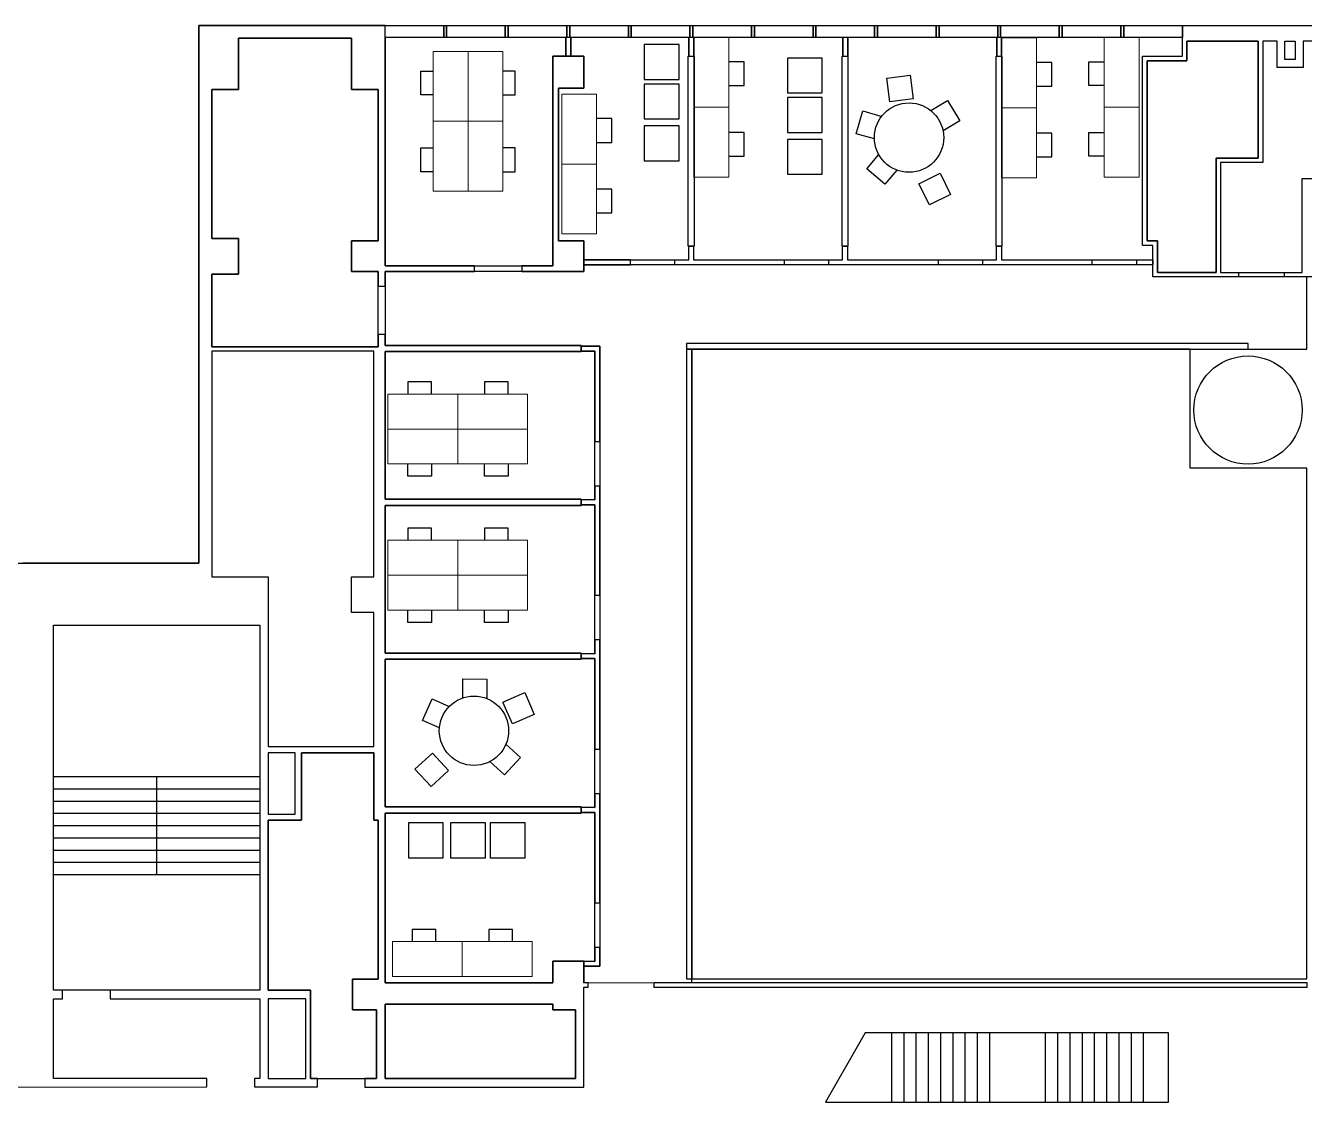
# Model space of a CAD drawing. Header units: centimetres. Extents: x -199 to 9291, y 3836 to 9745.
# Drawn here: x 4863 to 7396, y 7575 to 9745 of the extents above; entities that cross this region are included whole.
import ezdxf

# ---------------------------------------------------------------- set-up
doc = ezdxf.new("R2010")
doc.units = ezdxf.units.CM
doc.header["$MEASUREMENT"] = 0
for name, color, linetype in [('0_Void', 7, 'Continuous'), ('E14-374', 2, 'Continuous'), ('E14-374A', 2, 'Continuous'), ('E14-374B', 2, 'Continuous'), ('E14-374H', 2, 'Continuous'), ('E14-374K', 2, 'Continuous'), ('E14-374L', 2, 'Continuous'), ('E14-374N', 2, 'Continuous'), ('Floor', 3, 'Continuous'), ('Furniture', 2, 'Continuous'), ('Offices', 1, 'Continuous'), ('Stairs', 5, 'Continuous'), ('Walls', 6, 'Continuous')]:
    doc.layers.add(name, color=color, linetype=linetype)
doc.layers.add('Chair', color=142, linetype='Continuous', true_color=0x2aacd4)

msp = doc.modelspace()

# ---------------------------------------------------------------- linework, layer by layer
at = {"layer": '0_Void'}
for points in [[(5561.4, 9257), (5508.6, 9257), (5508.6, 9317.9), (5561.4, 9317.9), (5561.4, 9617.8), (5508.6, 9617.8), (5508.6, 9719.4), (5285.1, 9719.4), (5285.1, 9617.8), (5232.3, 9617.8), (5232.3, 9322.8), (5285.1, 9322.8), (5285.1, 9252.1), (5232.3, 9252.1), (5232.3, 9108.2), (5561.4, 9108.2), (5561.4, 9132.6), (5561.4, 9228.5)], [(7304.9, 9713.7), (7163.5, 9713.7), (7163.5, 9674.7), (7084.6, 9674.7), (7084.6, 9317.9), (7105, 9317.9), (7105, 9255.3), (7221.2, 9255.3), (7221.2, 9482.1), (7304.9, 9482.1)], [(7391.9, 9441.5), (7481.3, 9441.5), (7481.3, 9622.7), (7431.7, 9622.7), (7431.7, 9713.7), (7393.5, 9713.7), (7393.5, 9661.7), (7342.3, 9661.7), (7342.3, 9713.7), (7313.8, 9713.7), (7313.8, 9473.2), (7230.1, 9473.2), (7230.1, 9255.3), (7265.9, 9255.3), (7356.9, 9255.3), (7391.9, 9255.3)], [(5508.6, 8652.2), (5553.3, 8652.2), (5553.3, 9099.3), (5232.3, 9099.3), (5232.3, 8652.2), (5343.6, 8652.2), (5343.6, 8315.7), (5553.3, 8315.7), (5553.3, 8581.5), (5508.6, 8581.5)], [(7400.8, 8867.3), (7169.7, 8867.3), (7169.7, 9103.3), (6183.2, 9103.3), (6183.2, 7855.7), (7400.8, 7855.7), (7400.8, 8030.4), (7400.8, 8030.4), (7400.8, 8183.2)], [(5397.3, 8303.5), (5343.6, 8303.5), (5343.6, 8181.6), (5397.3, 8181.6)], [(5558.2, 7793.9), (5511.1, 7793.9), (5511.1, 7854.9), (5561.4, 7854.9), (5561.4, 8170.2), (5553.3, 8170.2), (5553.3, 8303.5), (5409.5, 8303.5), (5409.5, 8170.2), (5343.6, 8170.2), (5343.6, 7832.9), (5427.3, 7832.9), (5427.3, 7658.2), (5441.2, 7658.2), (5535.4, 7658.2), (5558.2, 7658.2)], [(5418.4, 7815.9), (5343.6, 7815.9), (5343.6, 7808.5), (5343.6, 7658.2), (5418.4, 7658.2)], [(5952.4, 7793.9), (5907.7, 7793.9), (5907.7, 7805.3), (5575.3, 7805.3), (5575.3, 7658.2), (5952.4, 7658.2)]]:
    msp.add_lwpolyline(points, close=True, dxfattribs=at)
at = {"layer": 'Chair'}
for points in [[(6157.5, 9637.9), (6157.5, 9707.1), (6088.3, 9707.1), (6088.3, 9637.9), (6157.5, 9637.9)], [(6157.5, 9637.9), (6157.5, 9707.1), (6088.3, 9707.1), (6088.3, 9637.9), (6157.5, 9637.9)], [(6441.3, 9611), (6441.3, 9680.2), (6372.1, 9680.2), (6372.1, 9611), (6441.3, 9611)], [(6441.3, 9611), (6441.3, 9680.2), (6372.1, 9680.2), (6372.1, 9611), (6441.3, 9611)], [(5646.2, 9607.1), (5646.2, 9654.1), (5670.4, 9654.1)], [(5833.1, 9607.1), (5833.1, 9654.1), (5808.8, 9654.1)], [(6256.1, 9625.7), (6286.4, 9625.7), (6286.4, 9672.7), (6256.1, 9672.7)], [(6865.7, 9624.6), (6896, 9624.6), (6896, 9671.6), (6865.7, 9671.6)], [(6999.4, 9625.7), (6969.1, 9625.7), (6969.1, 9672.7), (6999.4, 9672.7)], [(6157.5, 9559.6), (6157.5, 9628.8), (6088.3, 9628.8), (6088.3, 9559.6), (6157.5, 9559.6)], [(6157.5, 9559.6), (6157.5, 9628.8), (6088.3, 9628.8), (6088.3, 9559.6), (6157.5, 9559.6)], [(6621.4, 9599.7), (6574.8, 9593.7), (6568.8, 9640.3), (6615.4, 9646.3), (6621.4, 9599.7)], [(5670.4, 9607.1), (5646.2, 9607.1)], [(5808.8, 9607.1), (5833.1, 9607.1)], [(6441.3, 9532.8), (6441.3, 9602), (6372.1, 9602), (6372.1, 9532.8), (6441.3, 9532.8)], [(6441.3, 9532.8), (6441.3, 9602), (6372.1, 9602), (6372.1, 9532.8), (6441.3, 9532.8)], [(6544.5, 9519.9), (6508.6, 9530.4), (6521.8, 9575.6), (6558.9, 9564.7)], [(6656.2, 9576.1), (6689.6, 9596.2), (6713.8, 9555.9), (6680.5, 9535.9)], [(5994.4, 9513.2), (6024.7, 9513.2), (6024.7, 9560.2), (5994.4, 9560.2)], [(6157.5, 9476.7), (6157.5, 9546), (6088.3, 9546), (6088.3, 9476.7), (6157.5, 9476.7)], [(6157.5, 9476.7), (6157.5, 9546), (6088.3, 9546), (6088.3, 9476.7), (6157.5, 9476.7)], [(6256.1, 9485.7), (6286.4, 9485.7), (6286.4, 9532.7), (6256.1, 9532.7)], [(6865.7, 9484.7), (6896, 9484.7), (6896, 9531.7), (6865.7, 9531.7)], [(6999.4, 9485.7), (6969.1, 9485.7), (6969.1, 9532.7), (6999.4, 9532.7)], [(5646.2, 9455.1), (5646.2, 9502.1), (5670.4, 9502.1)], [(5833.1, 9455.1), (5833.1, 9502.1), (5808.8, 9502.1)], [(6441.3, 9449.9), (6441.3, 9519.1), (6372.1, 9519.1), (6372.1, 9449.9), (6441.3, 9449.9)], [(6441.3, 9449.9), (6441.3, 9519.1), (6372.1, 9519.1), (6372.1, 9449.9), (6441.3, 9449.9)], [(6588.7, 9458.4), (6565.2, 9430.3), (6529.2, 9460.5), (6553.2, 9489.1)], [(5670.4, 9455.1), (5646.2, 9455.1)], [(5808.8, 9455.1), (5833.1, 9455.1)], [(6632.5, 9431.2), (6674.6, 9452.1), (6695.5, 9410), (6653.4, 9389.1), (6632.5, 9431.2)], [(5994.4, 9373.3), (6024.7, 9373.3), (6024.7, 9420.3), (5994.4, 9420.3)], [(5667.1, 9038.6), (5620.1, 9038.6), (5620.1, 9014.3)], [(5667.1, 9014.3), (5667.1, 9038.6)], [(5819, 9038.6), (5772, 9038.6), (5772, 9014.3)], [(5819, 9014.3), (5819, 9038.6)], [(5667.1, 8851.7), (5620.1, 8851.7), (5620.1, 8875.9)], [(5667.1, 8875.9), (5667.1, 8851.7)], [(5819, 8851.7), (5772, 8851.7), (5772, 8875.9)], [(5819, 8875.9), (5819, 8851.7)], [(5667.1, 8748.9), (5620.1, 8748.9), (5620.1, 8724.6)], [(5667.1, 8724.6), (5667.1, 8748.9)], [(5819, 8748.9), (5772, 8748.9), (5772, 8724.6)], [(5819, 8724.6), (5819, 8748.9)], [(5667.1, 8562), (5620.1, 8562), (5620.1, 8586.2)], [(5667.1, 8586.2), (5667.1, 8562)], [(5819, 8562), (5772, 8562), (5772, 8586.2)], [(5819, 8586.2), (5819, 8562)], [(5729.6, 8412.3), (5729.6, 8449.8), (5776.6, 8449.7), (5776.6, 8411.1)], [(5682.9, 8352.7), (5649.4, 8367.4), (5668.3, 8410.4), (5702.5, 8395.4)], [(5827.7, 8360.9), (5808.8, 8403.9), (5851.9, 8422.8), (5870.7, 8379.7), (5827.7, 8360.9)], [(5814.8, 8320.9), (5843.4, 8294.5), (5811.6, 8259.9), (5783, 8286.3)], [(5669.1, 8303), (5700.9, 8268.4), (5666.3, 8236.6), (5634.5, 8271.2), (5669.1, 8303)], [(5690.6, 8095.4), (5690.6, 8164.6), (5621.4, 8164.6), (5621.4, 8095.4), (5690.6, 8095.4)], [(5774.1, 8095.4), (5774.1, 8164.6), (5704.9, 8164.6), (5704.9, 8095.4), (5774.1, 8095.4)], [(5852.8, 8095.4), (5852.8, 8164.6), (5783.6, 8164.6), (5783.6, 8095.4), (5852.8, 8095.4)], [(5676.1, 7953.6), (5629.1, 7953.6), (5629.1, 7929.3)], [(5676.1, 7929.3), (5676.1, 7953.6)], [(5828, 7953.6), (5781, 7953.6), (5781, 7929.3)], [(5828, 7929.3), (5828, 7953.6)]]:
    msp.add_lwpolyline(points, dxfattribs=at)
at = {"layer": 'E14-374'}
msp.add_lwpolyline([(5575.3, 9257), (5575.3, 9110.6), (5963.8, 9110.6), (5963.8, 9109.4), (6000.8, 9109.5), (6000.8, 7880.5), (5968.7, 7880.5), (5968.7, 7847.6), (6108.5, 7848.3), (6183.2, 7848.3), (6183.2, 9103.3), (7400.8, 9103.3), (7400.8, 9131), (7400.8, 9246.4), (7096, 9246.4), (7096, 9270.4), (5968.7, 9270.4), (5968.7, 9257)], close=True, dxfattribs=at)
at = {"layer": 'E14-374A'}
msp.add_lwpolyline([(5991, 8185.3), (5963.8, 8185.3), (5963.8, 8185.3), (5963.8, 8184.1), (5575.3, 8184.1), (5575.3, 7847.6), (5907.7, 7847.6), (5907.7, 7890.6), (5968.7, 7890.6), (5991, 7890.2), (5991, 7917.5)], close=True, dxfattribs=at)
at = {"layer": 'E14-374B'}
msp.add_lwpolyline([(5991, 8490.1), (5963.8, 8490.1), (5963.8, 8488.9), (5575.3, 8488.9), (5575.3, 8196.2), (5963.8, 8196.2), (5991, 8195), (5991, 8310.9), (5991, 8310.9)], close=True, dxfattribs=at)
at = {"layer": 'E14-374H'}
msp.add_lwpolyline([(6175.9, 9683.7), (6177.1, 9683.7), (6177.1, 9721.1), (6062.9, 9721.1), (6062.9, 9721.1), (6057.3, 9721.1), (6057.3, 9721.1), (5943.1, 9721.1), (5943.1, 9683.7), (5968.7, 9683.7), (5968.7, 9620.3), (5919.1, 9620.3), (5919.1, 9317.9), (5968.7, 9317.9), (5968.7, 9280.1), (6061.3, 9280.1), (6176.7, 9280.1), (6176.7, 9307.3), (6175.9, 9307.3)], close=True, dxfattribs=at)
at = {"layer": 'E14-374K'}
msp.add_lwpolyline([(6480.7, 9683.7), (6481.9, 9683.7), (6481.9, 9721.1), (6428.7, 9721.1), (6428.7, 9721.1), (6423, 9721.1), (6423, 9721.1), (6306.8, 9721.1), (6306.8, 9721.1), (6301.1, 9721.1), (6301.1, 9721.1), (6186.9, 9721.1), (6186.9, 9683.7), (6187.3, 9683.7), (6187.3, 9307.3), (6186.5, 9307.3), (6186.5, 9280.1), (6481.5, 9280.1), (6481.5, 9307.3), (6480.7, 9307.3)], close=True, dxfattribs=at)
at = {"layer": 'E14-374L'}
msp.add_lwpolyline([(6785.5, 9683.7), (6786.7, 9683.7), (6786.7, 9721.1), (6672.5, 9721.1), (6672.5, 9721.1), (6666.9, 9721.1), (6666.9, 9721.1), (6550.6, 9721.1), (6550.6, 9721.1), (6544.9, 9721.1), (6544.9, 9721.1), (6491.7, 9721.1), (6491.7, 9683.7), (6492.1, 9683.7), (6492.1, 9307.3), (6491.3, 9307.3), (6491.3, 9280.1), (6786.3, 9280.1), (6786.3, 9307.3), (6785.5, 9307.3)], close=True, dxfattribs=at)
at = {"layer": 'E14-374N'}
msp.add_lwpolyline([(7075.7, 9683.7), (7154.5, 9683.7), (7154.5, 9721.1), (7038.3, 9721.1), (7038.3, 9721.1), (7032.6, 9721.1), (7032.6, 9721.1), (6916.4, 9721.1), (6916.4, 9721.1), (6910.7, 9721.1), (6910.7, 9721.1), (6796.5, 9721.1), (6796.5, 9683.7), (6796.9, 9683.7), (6796.9, 9307.3), (6796.1, 9307.3), (6796.1, 9280.1), (7096, 9280.1), (7096, 9309), (7075.7, 9309)], close=True, dxfattribs=at)
at = {"layer": 'Floor'}
msp.add_lwpolyline([(-198.9, 8836.7), (4799.9, 8836.7), (4799.9, 8679.1), (5206.3, 8679.1), (5206.3, 9744.6), (9290.6, 9744.6), (9290.6, 3953.4), (5206.3, 3953.4), (5206.3, 4348.5), (4799.9, 4348.5), (4799.9, 3836.4), (-198.9, 3836.4)], close=True, dxfattribs=at)
at = {"layer": 'Furniture', "lineweight": 5}
for points in [[(6186.9, 9721.1), (6256.1, 9721.1), (6256.1, 9582.6), (6186.9, 9582.6), (6186.9, 9721.1)], [(6186.9, 9721.1), (6256.1, 9721.1), (6256.1, 9582.6), (6186.9, 9582.6), (6186.9, 9721.1)], [(6796.5, 9720), (6865.7, 9720), (6865.7, 9581.6), (6796.5, 9581.6), (6796.5, 9720)], [(6796.5, 9720), (6865.7, 9720), (6865.7, 9581.6), (6796.5, 9581.6), (6796.5, 9720)], [(7068.6, 9721.1), (6999.4, 9721.1), (6999.4, 9582.6), (7068.6, 9582.6), (7068.6, 9721.1)], [(7068.6, 9721.1), (6999.4, 9721.1), (6999.4, 9582.6), (7068.6, 9582.6), (7068.6, 9721.1)], [(5670.4, 9555), (5739.6, 9555), (5739.6, 9693.4), (5670.4, 9693.4), (5670.4, 9555)], [(5670.4, 9555), (5739.6, 9555), (5739.6, 9693.4), (5670.4, 9693.4), (5670.4, 9555)], [(5808.8, 9555), (5739.6, 9555), (5739.6, 9693.4), (5808.8, 9693.4), (5808.8, 9555)], [(5808.8, 9555), (5739.6, 9555), (5739.6, 9693.4), (5808.8, 9693.4), (5808.8, 9555)], [(5925.2, 9608.6), (5994.4, 9608.6), (5994.4, 9470.2), (5925.2, 9470.2), (5925.2, 9608.6)], [(5925.2, 9608.6), (5994.4, 9608.6), (5994.4, 9470.2), (5925.2, 9470.2), (5925.2, 9608.6)], [(6186.9, 9582.6), (6256.1, 9582.6), (6256.1, 9444.2), (6186.9, 9444.2), (6186.9, 9582.6)], [(6186.9, 9582.6), (6256.1, 9582.6), (6256.1, 9444.2), (6186.9, 9444.2), (6186.9, 9582.6)], [(6796.5, 9581.6), (6865.7, 9581.6), (6865.7, 9443.2), (6796.5, 9443.2), (6796.5, 9581.6)], [(6796.5, 9581.6), (6865.7, 9581.6), (6865.7, 9443.2), (6796.5, 9443.2), (6796.5, 9581.6)], [(7068.6, 9582.6), (6999.4, 9582.6), (6999.4, 9444.2), (7068.6, 9444.2), (7068.6, 9582.6)], [(7068.6, 9582.6), (6999.4, 9582.6), (6999.4, 9444.2), (7068.6, 9444.2), (7068.6, 9582.6)], [(5670.4, 9416.6), (5739.6, 9416.6), (5739.6, 9555), (5670.4, 9555), (5670.4, 9416.6)], [(5670.4, 9416.6), (5739.6, 9416.6), (5739.6, 9555), (5670.4, 9555), (5670.4, 9416.6)], [(5808.8, 9416.6), (5739.6, 9416.6), (5739.6, 9555), (5808.8, 9555), (5808.8, 9416.6)], [(5808.8, 9416.6), (5739.6, 9416.6), (5739.6, 9555), (5808.8, 9555), (5808.8, 9416.6)], [(5925.2, 9470.2), (5994.4, 9470.2), (5994.4, 9331.8), (5925.2, 9331.8), (5925.2, 9470.2)], [(5925.2, 9470.2), (5994.4, 9470.2), (5994.4, 9331.8), (5925.2, 9331.8), (5925.2, 9470.2)], [(5719.2, 9014.3), (5719.2, 8945.1), (5580.7, 8945.1), (5580.7, 9014.3), (5719.2, 9014.3)], [(5719.2, 9014.3), (5719.2, 8945.1), (5580.7, 8945.1), (5580.7, 9014.3), (5719.2, 9014.3)], [(5857.6, 9014.3), (5857.6, 8945.1), (5719.2, 8945.1), (5719.2, 9014.3), (5857.6, 9014.3)], [(5857.6, 9014.3), (5857.6, 8945.1), (5719.2, 8945.1), (5719.2, 9014.3), (5857.6, 9014.3)], [(5719.2, 8875.9), (5719.2, 8945.1), (5580.7, 8945.1), (5580.7, 8875.9), (5719.2, 8875.9)], [(5719.2, 8875.9), (5719.2, 8945.1), (5580.7, 8945.1), (5580.7, 8875.9), (5719.2, 8875.9)], [(5857.6, 8875.9), (5857.6, 8945.1), (5719.2, 8945.1), (5719.2, 8875.9), (5857.6, 8875.9)], [(5857.6, 8875.9), (5857.6, 8945.1), (5719.2, 8945.1), (5719.2, 8875.9), (5857.6, 8875.9)], [(5719.2, 8724.6), (5719.2, 8655.4), (5580.7, 8655.4), (5580.7, 8724.6), (5719.2, 8724.6)], [(5719.2, 8724.6), (5719.2, 8655.4), (5580.7, 8655.4), (5580.7, 8724.6), (5719.2, 8724.6)], [(5857.6, 8724.6), (5857.6, 8655.4), (5719.2, 8655.4), (5719.2, 8724.6), (5857.6, 8724.6)], [(5857.6, 8724.6), (5857.6, 8655.4), (5719.2, 8655.4), (5719.2, 8724.6), (5857.6, 8724.6)], [(5719.2, 8586.2), (5719.2, 8655.4), (5580.7, 8655.4), (5580.7, 8586.2), (5719.2, 8586.2)], [(5719.2, 8586.2), (5719.2, 8655.4), (5580.7, 8655.4), (5580.7, 8586.2), (5719.2, 8586.2)], [(5857.6, 8586.2), (5857.6, 8655.4), (5719.2, 8655.4), (5719.2, 8586.2), (5857.6, 8586.2)], [(5857.6, 8586.2), (5857.6, 8655.4), (5719.2, 8655.4), (5719.2, 8586.2), (5857.6, 8586.2)], [(5728.2, 7929.3), (5728.2, 7860.1), (5589.7, 7860.1), (5589.7, 7929.3), (5728.2, 7929.3)], [(5728.2, 7929.3), (5728.2, 7860.1), (5589.7, 7860.1), (5589.7, 7929.3), (5728.2, 7929.3)], [(5866.6, 7929.3), (5866.6, 7860.1), (5728.2, 7860.1), (5728.2, 7929.3), (5866.6, 7929.3)], [(5866.6, 7929.3), (5866.6, 7860.1), (5728.2, 7860.1), (5728.2, 7929.3), (5866.6, 7929.3)]]:
    msp.add_lwpolyline(points, dxfattribs=at)
at = {"layer": 'Furniture'}
for centre in [(6613.1, 9522.6), (5751.4, 8347.2)]:
    msp.add_circle(centre, 68.7, dxfattribs=at)
at = {"layer": 'Offices'}
for points in [[(5575.3, 9721.1), (5575.3, 9268.3), (5907.7, 9268.3), (5907.7, 9683.7), (5933.3, 9683.7), (5933.3, 9721.1)], [(5991, 8920.5), (5991, 8920.5), (5991, 9099.7), (5963.8, 9099.7), (5963.8, 9098.5), (5575.3, 9098.5), (5575.3, 8805.8), (5963.8, 8805.8), (5991, 8804.6)], [(5963.8, 8794.9), (5963.8, 8794.9), (5963.8, 8793.7), (5575.3, 8793.7), (5575.3, 8501), (5963.8, 8501), (5991, 8499.8), (5991, 8527.1), (5991, 8794.9)]]:
    msp.add_lwpolyline(points, close=True, dxfattribs=at)
at = {"layer": 'Stairs'}
for p, q in [((4918.5, 8256.5), (5327.4, 8256.5)), ((5122.9, 8256.5), (5122.9, 8062.4)), ((4918.5, 8232.2), (5327.4, 8232.2)), ((4918.5, 8207.9), (5327.4, 8207.9)), ((4918.5, 8183.7), (5327.4, 8183.7)), ((4918.5, 8159.4), (5327.4, 8159.4)), ((4918.5, 8135.2), (5327.4, 8135.2)), ((4918.5, 8110.9), (5327.4, 8110.9)), ((4918.5, 8086.7), (5327.4, 8086.7)), ((4918.5, 8062.4), (5327.4, 8062.4)), ((6578.3, 7748.4), (6578.3, 7611)), ((6602.6, 7748.4), (6602.6, 7611)), ((6626.8, 7748.4), (6626.8, 7611)), ((6651.1, 7748.4), (6651.1, 7611)), ((6675.4, 7748.4), (6675.4, 7611)), ((6699.6, 7748.4), (6699.6, 7611)), ((6723.9, 7748.4), (6723.9, 7611)), ((6748.1, 7748.4), (6748.1, 7611)), ((6772.4, 7748.4), (6772.4, 7611)), ((6883, 7748.4), (6883, 7611)), ((6907.3, 7748.4), (6907.3, 7611)), ((6931.5, 7748.4), (6931.5, 7611)), ((6955.8, 7748.4), (6955.8, 7611)), ((6980, 7748.4), (6980, 7611)), ((7004.3, 7748.4), (7004.3, 7611)), ((7028.5, 7748.4), (7028.5, 7611)), ((7052.8, 7748.4), (7052.8, 7611)), ((7077.1, 7748.4), (7077.1, 7611))]:
    msp.add_line(p, q, dxfattribs=at)
for points in [[(5327.4, 7832.9), (4918.5, 7832.9), (4918.5, 8556.3), (5327.4, 8556.3)], [(6526.2, 7748.4), (6447.4, 7611), (7126.9, 7611), (7126.9, 7748.4)]]:
    msp.add_lwpolyline(points, close=True, dxfattribs=at)
msp.add_circle((7284.5, 8982.8), 107.2, dxfattribs=at)
at = {"layer": 'Walls'}
for points in [[(4799.9, 7641.1), (5222.5, 7641.9), (5222.5, 7658.2), (4918.5, 7658.2), (4918.5, 7815.9), (4936.4, 7815.9), (4936.4, 7832.9), (4918.5, 7832.9), (4918.5, 8556.3), (5327.4, 8556.3), (5327.4, 7832.9), (5030.7, 7832.9), (5030.7, 7815.9), (5327.4, 7815.9), (5327.4, 7658.2), (5316.8, 7658.2), (5316.8, 7641.9), (5441.2, 7641.9), (5441.2, 7658.2), (5427.3, 7658.2), (5427.3, 7832.9), (5343.6, 7832.9), (5343.6, 8170.2), (5409.5, 8170.2), (5409.5, 8303.5), (5553.3, 8303.5), (5553.3, 8170.2), (5561.4, 8170.2), (5561.4, 7854.9), (5511.1, 7854.9), (5511.1, 7793.9), (5558.2, 7793.9), (5558.2, 7658.2), (5535.4, 7658.2), (5535.4, 7641.1), (5968.7, 7641.1), (5968.7, 7839.4), (5977.6, 7839.4), (5977.6, 7847.6), (5968.7, 7847.6), (5968.7, 7890.6), (5907.7, 7890.6), (5907.7, 7847.6), (5575.3, 7847.6), (5575.3, 8184.1), (5963.8, 8184.1), (5963.8, 8196.2), (5575.3, 8196.2), (5575.3, 8488.9), (5963.8, 8488.9), (5963.8, 8501), (5575.3, 8501), (5575.3, 8793.7), (5963.8, 8793.7), (5963.8, 8805.8), (5575.3, 8805.8), (5575.3, 9098.5), (5963.8, 9098.5), (5963.8, 9110.6), (5575.3, 9110.6), (5575.3, 9132.6), (5561.4, 9132.6), (5561.4, 9108.2), (5232.3, 9108.2), (5232.3, 9252.1), (5285.1, 9252.1), (5285.1, 9322.8), (5232.3, 9322.8), (5232.3, 9617.8), (5285.1, 9617.8), (5285.1, 9719.4), (5508.6, 9719.4), (5508.6, 9617.8), (5561.4, 9617.8), (5561.4, 9317.9), (5508.6, 9317.9), (5508.6, 9257), (5561.4, 9257), (5561.4, 9228.5), (5575.3, 9228.5), (5575.3, 9257), (5752.5, 9257), (5752.5, 9268.3), (5575.3, 9268.3), (5575.3, 9744.6), (5206.3, 9744.6), (5206.3, 8679.1), (4857.6, 8679.1)], [(7431.7, 9713.7), (7393.5, 9713.7), (7393.5, 9661.7), (7342.3, 9661.7), (7342.3, 9713.7), (7313.8, 9713.7), (7313.8, 9473.2), (7230.1, 9473.2), (7230.1, 9255.3), (7265.9, 9255.3), (7265.9, 9246.4), (7096, 9246.4), (7096, 9309), (7075.7, 9309), (7075.7, 9683.7), (7154.5, 9683.7), (7154.5, 9744.6), (8012.9, 9744.6)], [(7522.7, 9246.4), (7356.9, 9246.4), (7356.9, 9255.3), (7391.9, 9255.3), (7391.9, 9441.5), (7481.3, 9441.5)]]:
    msp.add_lwpolyline(points, dxfattribs=at)
for points in [[(5691.5, 9721.1), (5575.3, 9721.1), (5575.3, 9744.6), (5691.5, 9744.6)], [(5697.2, 9721.1), (5691.5, 9721.1), (5691.5, 9744.6), (5697.2, 9744.6)], [(5813.4, 9721.1), (5697.2, 9721.1), (5697.2, 9744.6), (5813.4, 9744.6)], [(5819.1, 9721.1), (5813.4, 9721.1), (5813.4, 9744.6), (5819.1, 9744.6)], [(5935.3, 9721.1), (5819.1, 9721.1), (5819.1, 9744.6), (5935.3, 9744.6)], [(5941, 9721.1), (5935.3, 9721.1), (5935.3, 9744.6), (5941, 9744.6)], [(6057.3, 9721.1), (5941, 9721.1), (5941, 9744.6), (6057.3, 9744.6)], [(6062.9, 9721.1), (6057.3, 9721.1), (6057.3, 9744.6), (6062.9, 9744.6)], [(6179.2, 9721.1), (6062.9, 9721.1), (6062.9, 9744.6), (6179.2, 9744.6)], [(6184.9, 9721.1), (6179.2, 9721.1), (6179.2, 9744.6), (6184.9, 9744.6)], [(6301.1, 9721.1), (6184.9, 9721.1), (6184.9, 9744.6), (6301.1, 9744.6)], [(6306.8, 9721.1), (6301.1, 9721.1), (6301.1, 9744.6), (6306.8, 9744.6)], [(6423, 9721.1), (6306.8, 9721.1), (6306.8, 9744.6), (6423, 9744.6)], [(6428.7, 9721.1), (6423, 9721.1), (6423, 9744.6), (6428.7, 9744.6)], [(6544.9, 9721.1), (6428.7, 9721.1), (6428.7, 9744.6), (6544.9, 9744.6)], [(6550.6, 9721.1), (6544.9, 9721.1), (6544.9, 9744.6), (6550.6, 9744.6)], [(6666.9, 9721.1), (6550.6, 9721.1), (6550.6, 9744.6), (6666.9, 9744.6)], [(6672.5, 9721.1), (6666.9, 9721.1), (6666.9, 9744.6), (6672.5, 9744.6)], [(6788.8, 9721.1), (6672.5, 9721.1), (6672.5, 9744.6), (6788.8, 9744.6)], [(6794.5, 9721.1), (6788.8, 9721.1), (6788.8, 9744.6), (6794.5, 9744.6)], [(6910.7, 9721.1), (6794.5, 9721.1), (6794.5, 9744.6), (6910.7, 9744.6)], [(6916.4, 9721.1), (6910.7, 9721.1), (6910.7, 9744.6), (6916.4, 9744.6)], [(7032.6, 9721.1), (6916.4, 9721.1), (6916.4, 9744.6), (7032.6, 9744.6)], [(7038.3, 9721.1), (7032.6, 9721.1), (7032.6, 9744.6), (7038.3, 9744.6)], [(7154.5, 9721.1), (7038.3, 9721.1), (7038.3, 9744.6), (7154.5, 9744.6)], [(5943.1, 9683.7), (5943.1, 9721.1), (5933.3, 9721.1), (5933.3, 9683.7)], [(6186.9, 9683.7), (6186.9, 9721.1), (6177.1, 9721.1), (6177.1, 9683.7)], [(6491.7, 9683.7), (6491.7, 9721.1), (6481.9, 9721.1), (6481.9, 9683.7)], [(6796.5, 9683.7), (6796.5, 9721.1), (6786.7, 9721.1), (6786.7, 9683.7)], [(7304.9, 9713.7), (7304.9, 9482.1), (7221.2, 9482.1), (7221.2, 9255.3), (7105, 9255.3), (7105, 9317.9), (7084.6, 9317.9), (7084.6, 9674.7), (7163.5, 9674.7), (7163.5, 9713.7)], [(7357.7, 9713.7), (7378.1, 9713.7), (7378.1, 9677.2), (7357.7, 9677.2)], [(5845.9, 9257), (5968.7, 9257), (5968.7, 9317.9), (5919.1, 9317.9), (5919.1, 9620.3), (5968.7, 9620.3), (5968.7, 9683.7), (5907.7, 9683.7), (5907.7, 9268.3), (5845.9, 9268.3)], [(6175.9, 9683.7), (6187.3, 9683.7), (6187.3, 9307.3), (6175.9, 9307.3)], [(6480.7, 9683.7), (6492.1, 9683.7), (6492.1, 9307.3), (6480.7, 9307.3)], [(6796.9, 9307.3), (6785.5, 9307.3), (6785.5, 9683.7), (6796.9, 9683.7)], [(6365.7, 9280.1), (6365.7, 9270.4), (6149.5, 9270.4), (6149.5, 9280.1), (6176.7, 9280.1), (6176.7, 9307.3), (6186.5, 9307.3), (6186.5, 9280.1)], [(6670.5, 9280.1), (6670.5, 9270.4), (6454.3, 9270.4), (6454.3, 9280.1), (6481.5, 9280.1), (6481.5, 9307.3), (6491.3, 9307.3), (6491.3, 9280.1)], [(6975.3, 9280.1), (6975.3, 9270.4), (6759.1, 9270.4), (6759.1, 9280.1), (6786.3, 9280.1), (6786.3, 9307.3), (6796.1, 9307.3), (6796.1, 9280.1)], [(6061.3, 9280.1), (5968.7, 9280.1), (5968.7, 9270.4), (6061.3, 9270.4)], [(7064.3, 9280.1), (7096, 9280.1), (7096, 9270.4), (7064.3, 9270.4)], [(5232.3, 9099.3), (5232.3, 8652.2), (5343.6, 8652.2), (5343.6, 8315.7), (5553.3, 8315.7), (5553.3, 8581.5), (5508.6, 8581.5), (5508.6, 8652.2), (5553.3, 8652.2), (5553.3, 9099.3)], [(5963.8, 9109.4), (5963.8, 9099.7), (5991, 9099.7), (5991, 8920.5), (6000.8, 8920.5), (6000.8, 9109.5)], [(6172.3, 9114.3), (6172.3, 9103.3), (7284.5, 9103.3), (7284.5, 9114.3)], [(6172.3, 7855.7), (6183.2, 7855.7), (6183.2, 9103.3), (6172.3, 9103.3)], [(5991, 8615.7), (6000.8, 8615.7), (6000.8, 8831.9), (5991, 8831.9), (5991, 8804.6), (5963.8, 8804.6), (5963.8, 8794.9), (5991, 8794.9)], [(5991, 8310.9), (6000.8, 8310.9), (6000.8, 8527.1), (5991, 8527.1), (5991, 8499.8), (5963.8, 8499.8), (5963.8, 8490.1), (5991, 8490.1)], [(5343.6, 8181.6), (5397.3, 8181.6), (5397.3, 8303.5), (5343.6, 8303.5)], [(5991, 8006.1), (6000.8, 8006.1), (6000.8, 8222.3), (5991, 8222.3), (5991, 8195), (5963.8, 8195), (5963.8, 8185.3), (5991, 8185.3)], [(6000.8, 7880.5), (6000.8, 7917.5), (5991, 7917.5), (5991, 7890.2), (5968.7, 7890.2), (5968.7, 7880.5)], [(7400.8, 7838.5), (6108.5, 7838.5), (6108.5, 7848.3), (7400.8, 7848.3)], [(5343.6, 7658.2), (5418.4, 7658.2), (5418.4, 7815.9), (5343.6, 7815.9), (5343.6, 7808.5)], [(5575.3, 7805.3), (5907.7, 7805.3), (5907.7, 7793.9), (5952.4, 7793.9), (5952.4, 7658.2), (5575.3, 7658.2)]]:
    msp.add_lwpolyline(points, close=True, dxfattribs=at)

doc.saveas('drawing.dxf')
